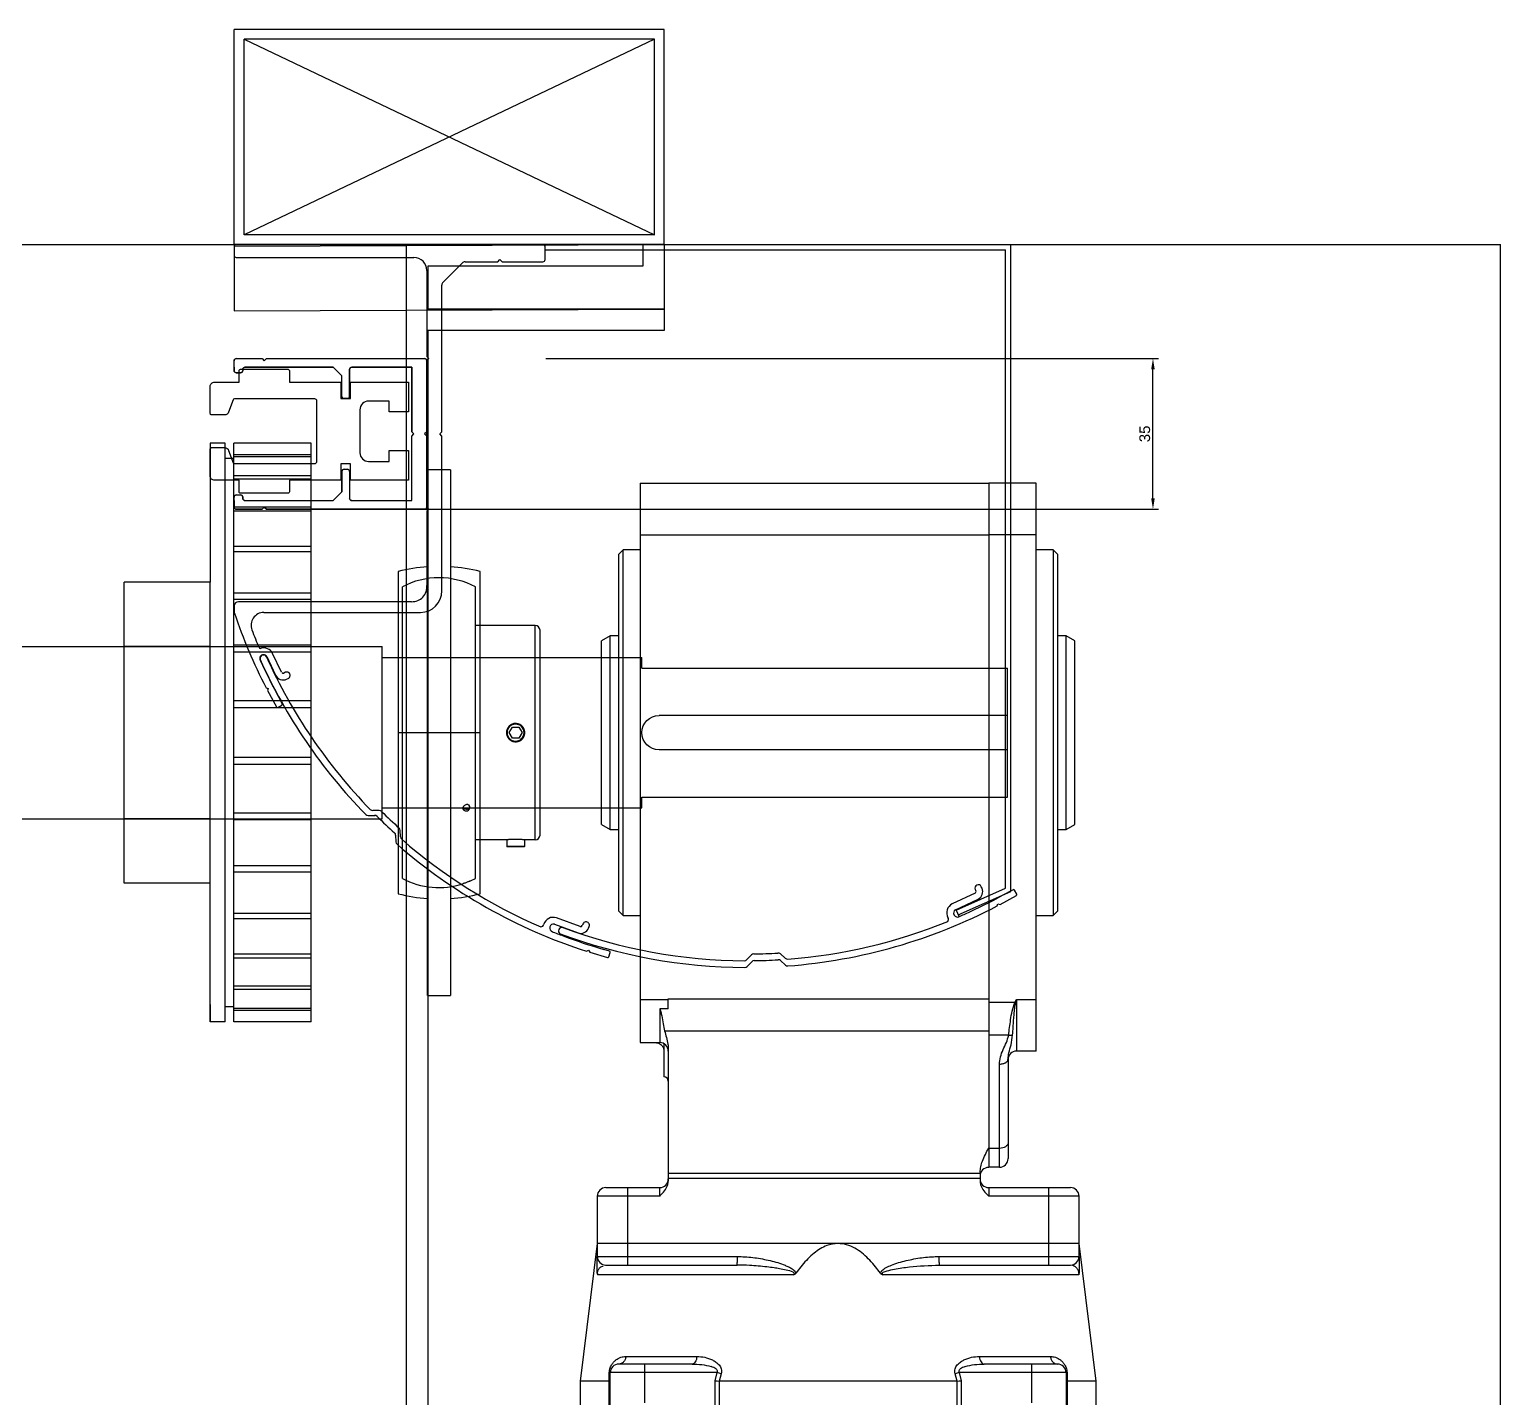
# Model space of a CAD drawing. Header units: millimetres. Extents: x 150937 to 394412, y 327166 to 584759.
# Drawn here: x 245906.1 to 246248.1, y 487179.5 to 487497.4 of the extents above; entities that cross this region are included whole.
import ezdxf

# ---------------------------------------------------------------- set-up
doc = ezdxf.new("R2010")
doc.units = ezdxf.units.MM
doc.styles.get("Standard").update_dxf_attribs({"font": 'arial.ttf'})
doc.dimstyles.new('ISO-25', dxfattribs={"dimtxt": 2.5, "dimasz": 2.5, "dimexe": 1.25, "dimexo": 0.625, "dimtad": 1, "dimtxsty": 'Standard', "dimcen": 2.5, "dimadec": 0, "dimazin": 0, "dimtfac": 1, "dimtmove": 0, "dimatfit": 3, "dimfxl": 0, "dimarcsym": 0})

# ---------------------------------------------------------------- blocks, each defined once
blk = doc.blocks.new('k-6')
for p, q in [((-36506.98, 17321.91), (-36506.98, 17315.91)), ((-36504.98, 17322.41), (-36506.48, 17322.41)), ((-36504.98, 17322.41), (-36504.18, 17322.41)), ((-36503.68, 17321.91), (-36503.68, 17320.91)), ((-36475.28, 17321.91), (-36475.28, 17320.91)), ((-36473.98, 17322.41), (-36474.78, 17322.41)), ((-36473.98, 17322.41), (-36472.48, 17322.41)), ((-36471.98, 17321.91), (-36471.98, 17315.91)), ((-36504.98, 17319.91), (-36504.98, 17302.28)), ((-36504.48, 17320.41), (-36504.18, 17320.41)), ((-36474.48, 17320.41), (-36474.78, 17320.41)), ((-36473.98, 17319.91), (-36473.98, 17302.28)), ((-36506.98, 17315.91), (-36506.48, 17315.41)), ((-36506.48, 17315.41), (-36506.98, 17314.91)), ((-36506.98, 17314.92), (-36506.98, 17302.28)), ((-36471.98, 17315.91), (-36472.48, 17315.41)), ((-36472.48, 17315.41), (-36471.98, 17314.91)), ((-36471.98, 17314.92), (-36471.98, 17302.28)), ((-36506.98, 17302.28), (-36506.98, 17278.11)), ((-36504.98, 17302.28), (-36504.98, 17299.36)), ((-36473.98, 17302.28), (-36473.98, 17299.36)), ((-36471.98, 17302.28), (-36471.98, 17278.11)), ((-36504.98, 17299.36), (-36502.98, 17297.36)), ((-36498.19, 17297.36), (-36502.98, 17297.36)), ((-36498.19, 17297.36), (-36502.98, 17297.36)), ((-36480.77, 17297.36), (-36475.98, 17297.36)), ((-36480.77, 17297.36), (-36475.98, 17297.36)), ((-36473.98, 17299.36), (-36475.98, 17297.36)), ((-36506.98, 17296.86), (-36506.98, 17278.11)), ((-36504.98, 17295.06), (-36504.98, 17281.11)), ((-36500.5, 17295.56), (-36504.48, 17295.56)), ((-36500.5, 17295.56), (-36503.98, 17295.56)), ((-36498.19, 17295.56), (-36500.5, 17295.56)), ((-36497.69, 17296.86), (-36497.69, 17296.06)), ((-36481.27, 17296.86), (-36481.27, 17296.06)), ((-36480.77, 17295.56), (-36478.46, 17295.56)), ((-36478.46, 17295.56), (-36474.98, 17295.56)), ((-36478.46, 17295.56), (-36474.48, 17295.56)), ((-36473.98, 17295.06), (-36473.98, 17281.11)), ((-36471.98, 17296.86), (-36471.98, 17278.11)), ((-36504.98, 17281.11), (-36489.98, 17281.11)), ((-36489.98, 17281.11), (-36489.48, 17280.61)), ((-36488.98, 17281.11), (-36489.48, 17280.61)), ((-36473.98, 17281.11), (-36488.98, 17281.11)), ((-36506.48, 17277.61), (-36489.98, 17277.61)), ((-36489.98, 17277.61), (-36489.48, 17278.11)), ((-36488.98, 17277.61), (-36489.48, 17278.11)), ((-36472.48, 17277.61), (-36488.98, 17277.61))]:
    blk.add_line(p, q)
for centre, start, end in [((-36506.48, 17321.91), 90, 180), ((-36504.18, 17321.91), 0, 90), ((-36504.18, 17320.91), 270, 0), ((-36474.78, 17321.91), 90, 180), ((-36474.78, 17320.91), 180, 270), ((-36472.48, 17321.91), 0, 90), ((-36504.48, 17319.91), 90, 180), ((-36474.48, 17319.91), 0, 90), ((-36498.19, 17296.86), 360, 90), ((-36480.77, 17296.86), 90, 180), ((-36504.48, 17295.06), 90, 180), ((-36498.19, 17296.06), 270, 360), ((-36480.77, 17296.06), 180, 270), ((-36474.48, 17295.06), 0, 90), ((-36506.48, 17278.11), 180, 270), ((-36472.48, 17278.11), 270, 0)]:
    blk.add_arc(centre, 0.5, start, end)
blk = doc.blocks.new('A$C7437e431')
for p, q in [((40.48, 51.28), (40.29, 49.77)), ((41.27, 48.55), (41.46, 50.06)), ((35.04, 45.59), (33.53, 45.73)), ((34.5, 44.5), (36.01, 44.36)), ((9.41, 11.9), (6.64, 6.77)), ((8.03, 6.06), (10.82, 11.23)), ((1.82, 4.7), (0.02, 0.77)), ((2.34, 4.89), (1.82, 4.7)), ((2.16, 5.38), (2.34, 4.89)), ((7.43, 4.18), (7.77, 3.99)), ((8.53, 5.35), (8.19, 5.54)), ((0.14, 0.46), (1.1, 0.02)), ((1.41, 0.14), (2.03, 1.38))]:
    blk.add_line(p, q)
for centre, radius, start, end in [((114.71, -48.99), 125, 106.1655, 126.2525), ((114.71, -48.99), 123.43, 106.2022, 126.2211), ((80.02, 70.28), 0.788, 288.3964, 98.167), ((41.26, 51.18), 0.781, 126.2525, 172.767), ((114.71, -48.99), 123.43, 127.2569, 129.8546), ((114.71, -48.99), 121.87, 127.2394, 129.8721), ((39.52, 49.87), 0.781, 307.2569, 352.767), ((40.49, 48.65), 0.781, 307.2394, 352.526), ((42.24, 49.95), 0.781, 126.2211, 172.526), ((114.71, -48.99), 125, 130.8589, 154.2162), ((33.45, 44.96), 0.781, 84.3444, 130.8589), ((34.43, 43.73), 0.781, 84.5854, 130.8903), ((35.11, 46.36), 0.781, 264.3444, 309.8546), ((36.09, 45.14), 0.781, 264.5854, 309.8721), ((114.71, -48.99), 123.43, 130.8903, 148.712), ((9.94, 15.07), 0.704, 176.5717, 255.116), ((8.72, 12.28), 2.34, 333.1907, 63.9008), ((114.71, -48.99), 123.43, 151.2961, 155.9166), ((114.71, -48.99), 123.43, 149.9886, 151.2961), ((8.57, 12.24), 0.898, 338.2494, 154.5317), ((8.38, 5.88), 1.95, 153.1907, 240.8529), ((8.15, 4.67), 0.781, 240.8529, 60.8529), ((8.38, 5.88), 0.391, 153.1907, 240.8529), ((0.23, 0.68), 0.234, 155.3371, 245.3993), ((1.2, 0.23), 0.234, 245.3993, 335.164)]:
    blk.add_arc(centre, radius, start, end)
blk = doc.blocks.new('A$C5c76731f')
for p, q in [((0, 0), (0, -50)), ((100, 0), (0, 0)), ((100, 0), (100, -50)), ((2.3, -2.3), (2.3, -47.7)), ((97.7, -2.3), (2.3, -2.3)), ((97.7, -47.7), (2.3, -2.3)), ((2.3, -47.7), (97.7, -2.3)), ((97.7, -2.3), (97.7, -47.7)), ((97.7, -47.7), (2.3, -47.7)), ((100, -50), (0, -50))]:
    blk.add_line(p, q)
blk = doc.blocks.new('100x50pipe')
blk.add_blockref('A$C5c76731f', (0, 0))
blk = doc.blocks.new('PF207')
at = {"color": 7, "linetype": 'Continuous', "lineweight": 25}
for p, q in [((-6.88, 61.12), (-12.17, 61.12)), ((-12.17, 0), (-12.17, 61.12)), ((-6.88, 61.12), (-6.88, 0)), ((-19.05, 37.45), (-19.05, 0)), ((0, 0), (0, 37.45)), ((-19.05, 0), (-19.05, -37.45)), ((-12.17, 0), (-19.05, 0)), ((-6.88, 0), (-12.17, 0)), ((-12.17, -61.12), (-12.17, 0)), ((-6.88, 0), (-6.88, -61.12)), ((0, 0), (-6.88, 0)), ((0, -37.45), (0, 0)), ((-12.17, -61.12), (-6.88, -61.12))]:
    blk.add_line(p, q, dxfattribs=at)
for start, end in [(93.9199, 104.2703), (75.7297, 86.0801), (255.7297, 266.0801), (273.9199, 284.2703)]:
    blk.add_arc((-9.53, 0), 38.64, start, end, dxfattribs=at)
blk = doc.blocks.new('SB207')
at = {"color": 7, "linetype": 'Continuous', "lineweight": 25}
for p, q in [((-17, 33.88), (-17, -33.88)), ((0, 33.88), (0, -33.88)), ((-30.89, 24.91), (-28.46, 24.91)), ((-30.89, 24.91), (-30.89, -24.91)), ((-28.41, 26.47), (-28.31, 26.57)), ((-28.41, 26.47), (-24.26, 26.47)), ((-28.41, 24.91), (-28.41, 26.47)), ((-28.31, 26.57), (-24.36, 26.57)), ((-24.26, 26.47), (-24.36, 26.57)), ((-24.26, 24.91), (-24.26, 26.47)), ((-24.21, 24.91), (-17, 24.91)), ((-32, 23.8), (-32, -23.8)), ((-15.66, 17.37), (-15.67, 17.26)), ((-14.08, 17.48), (-14.08, 17.41)), ((-28.41, 0), (-28.31, 0)), ((-27.83, 0), (-27.08, 1.3)), ((-27.08, -1.3), (-27.83, 0)), ((-27.08, 1.3), (-25.58, 1.3)), ((-25.58, 1.3), (-24.84, 0)), ((-24.84, 0), (-25.58, -1.3)), ((-24.26, 0), (-24.36, 0)), ((-25.58, -1.3), (-27.08, -1.3)), ((-30.89, -24.91), (-17, -24.91))]:
    blk.add_line(p, q, dxfattribs=at)
at = {"color": 8, "linetype": 'Continuous', "lineweight": 25, "flags": 128}
for points in [[(-14.88, 17.81), (-15.12, 17.79), (-15.34, 17.74), (-15.52, 17.65), (-15.63, 17.54), (-15.67, 17.41)], [(-14.88, 17.81), (-14.63, 17.79), (-14.41, 17.74), (-14.23, 17.65), (-14.12, 17.54), (-14.08, 17.41)]]:
    blk.add_lwpolyline(points, dxfattribs=at)
at = {"color": 7, "linetype": 'Continuous', "lineweight": 25}
for centre, radius, start, end in [((-8.5, 17.94), 18.06, 113.3944, 118.0725), ((-8.5, 17.94), 18.06, 61.9275, 107.9883), ((-30.89, 23.8), 1.11, 90, 180), ((-14.88, 17.41), 0.797, 36.225, 180), ((-14.88, 17.41), 0.797, 180, 217.8421), ((-26.33, 0), 2.08, 0, 180), ((-26.33, 0), 2.08, 180, 0), ((-26.33, 0), 1.97, 0, 180), ((-26.33, 0), 1.97, 180, 0), ((-30.89, -23.8), 1.11, 180, 270), ((-8.5, -17.94), 18.06, 241.9275, 298.0725)]:
    blk.add_arc(centre, radius, start, end, dxfattribs=at)
for points, knots in [([(-15.67, 34.52), (-15.67, 34.52), (-15.67, 34.52), (-15.66, 34.52), (-15.64, 34.53), (-15.61, 34.54), (-15.55, 34.57), (-15.42, 34.62), (-15.2, 34.71), (-14.88, 34.83), (-14.56, 34.95), (-14.34, 35.03), (-14.2, 35.07), (-14.13, 35.1), (-14.09, 35.11), (-14.08, 35.12), (-14.08, 35.12)], [0, 0, 0, 0, 0.029313, 0.058422, 0.08764, 0.117277, 0.177636, 0.23897, 0.36673, 0.499166, 0.631346, 0.75887, 0.820337, 0.881188, 0.940729, 1, 1, 1, 1]), ([(-28.46, 24.91), (-28.46, 24.91), (-28.46, 24.91), (-28.44, 24.91), (-28.42, 24.91), (-28.39, 24.9), (-28.35, 24.9), (-28.3, 24.9), (-28.22, 24.89), (-28.08, 24.88), (-27.86, 24.87), (-27.55, 24.85), (-27.18, 24.83), (-26.79, 24.82), (-26.37, 24.82), (-25.95, 24.82), (-25.54, 24.83), (-25.16, 24.85), (-24.83, 24.86), (-24.61, 24.88), (-24.46, 24.89), (-24.36, 24.9), (-24.28, 24.9), (-24.22, 24.91), (-24.21, 24.91), (-24.21, 24.91)], [0, 0, 0, 0, 0.020614, 0.041068, 0.061446, 0.081834, 0.102318, 0.122983, 0.153783, 0.184691, 0.246129, 0.307831, 0.369636, 0.432049, 0.494822, 0.557905, 0.621181, 0.684275, 0.747518, 0.810551, 0.842266, 0.87388, 0.916083, 0.957875, 1, 1, 1, 1]), ([(-15.67, 17.26), (-15.67, 17.24), (-15.67, 17.19), (-15.66, 17.13), (-15.64, 17.07), (-15.61, 16.99), (-15.55, 16.91), (-15.42, 16.79), (-15.2, 16.7), (-14.88, 16.7), (-14.56, 16.82), (-14.34, 16.99), (-14.2, 17.16), (-14.13, 17.29), (-14.09, 17.42), (-14.08, 17.51), (-14.08, 17.56)], [0, 0, 0, 0, 0.02938, 0.058534, 0.087777, 0.117425, 0.177607, 0.238635, 0.366691, 0.49907, 0.631513, 0.759071, 0.820663, 0.881746, 0.940965, 1, 1, 1, 1]), ([(-14.08, 17.56), (-14.08, 17.6), (-14.09, 17.69), (-14.13, 17.81), (-14.21, 17.92), (-14.3, 18.01), (-14.38, 18.04), (-14.42, 18.05)], [0, 0, 0, 0, 0.196219, 0.397516, 0.604694, 0.818489, 1, 1, 1, 1]), ([(-24.21, 0), (-24.21, 0.05), (-24.21, 0.14), (-24.22, 0.28), (-24.25, 0.41), (-24.28, 0.55), (-24.32, 0.68), (-24.4, 0.89), (-24.55, 1.18), (-24.82, 1.51), (-25.14, 1.78), (-25.51, 1.97), (-25.91, 2.1), (-26.33, 2.14), (-26.75, 2.1), (-27.15, 1.98), (-27.52, 1.78), (-27.85, 1.51), (-28.11, 1.19), (-28.29, 0.86), (-28.39, 0.55), (-28.45, 0.28), (-28.45, 0.09), (-28.46, 0)], [0, 0, 0, 0, 0.020773, 0.041403, 0.061978, 0.082586, 0.103316, 0.124254, 0.186582, 0.249087, 0.311667, 0.374552, 0.437154, 0.499776, 0.561731, 0.625149, 0.687977, 0.750478, 0.81314, 0.875618, 0.917329, 0.958553, 1, 1, 1, 1]), ([(-28.46, 0), (-28.46, -0.05), (-28.46, -0.14), (-28.44, -0.28), (-28.42, -0.41), (-28.39, -0.55), (-28.35, -0.68), (-28.27, -0.89), (-28.12, -1.18), (-27.85, -1.51), (-27.53, -1.78), (-27.16, -1.97), (-26.75, -2.1), (-26.34, -2.14), (-25.92, -2.1), (-25.52, -1.98), (-25.14, -1.78), (-24.82, -1.51), (-24.55, -1.19), (-24.38, -0.86), (-24.27, -0.55), (-24.22, -0.28), (-24.21, -0.09), (-24.21, 0)], [0, 0, 0, 0, 0.02078, 0.041417, 0.061999, 0.082615, 0.103352, 0.124298, 0.186627, 0.249133, 0.3117, 0.374573, 0.437162, 0.499771, 0.561713, 0.625118, 0.687934, 0.750423, 0.813087, 0.875567, 0.917295, 0.958536, 1, 1, 1, 1])]:
    blk.add_open_spline(points, degree=3, knots=knots, dxfattribs=at)
blk = doc.blocks.new('bearing_pf207')
for name, p in [('PF207', (0, 0)), ('SB207', (-1, 0))]:
    blk.add_blockref(name, p)
blk = doc.blocks.new('shaft_Motor')
for p, q in [((0, 20), (90, 20)), ((90, 20), (90, -20)), ((90, 17.5), (150.35, 17.5)), ((150.35, 17.5), (150.35, 15)), ((150.35, 15), (235.35, 15)), ((150.35, 15), (235.35, 15)), ((150.35, 15), (235.35, 15)), ((235.35, 15), (235.35, -15)), ((235.35, 4), (154.35, 4)), ((235.35, 4), (154.35, 4)), ((235.35, -4), (154.35, -4)), ((150.35, -15), (235.35, -15)), ((150.35, -15), (150.35, -17.5)), ((0, -20), (90, -20)), ((90, -17.5), (150.35, -17.5))]:
    blk.add_line(p, q)
blk.add_arc((154.35, 0), 4, 90, 270)
blk = doc.blocks.new('기어1')
for p, q in [((-35257.33, 14473.71), (-35260.83, 14473.71)), ((-35260.83, 14473.71), (-35260.83, 14371.46)), ((-35260.83, 14469.62), (-35260.83, 14473.71)), ((-35257.33, 14473.71), (-35257.33, 14339.21)), ((-35237.33, 14473.71), (-35255.33, 14473.71)), ((-35255.33, 14473.71), (-35255.33, 14339.21)), ((-35255.33, 14473.71), (-35255.33, 14339.21)), ((-35237.33, 14473.71), (-35237.33, 14339.21)), ((-35255.33, 14470.21), (-35257.33, 14470.21)), ((-35237.33, 14471.05), (-35255.33, 14471.05)), ((-35237.33, 14470.57), (-35255.33, 14470.57)), ((-35237.33, 14466.15), (-35255.33, 14466.15)), ((-35237.33, 14465.37), (-35255.33, 14465.37)), ((-35237.33, 14458.85), (-35255.33, 14458.85)), ((-35237.33, 14457.92), (-35255.33, 14457.92)), ((-35237.33, 14449.75), (-35255.33, 14449.75)), ((-35237.33, 14448.48), (-35255.33, 14448.48)), ((-35280.83, 14441.46), (-35280.83, 14371.46)), ((-35260.83, 14441.46), (-35280.83, 14441.46)), ((-35237.33, 14438.88), (-35255.33, 14438.88)), ((-35237.33, 14437.43), (-35255.33, 14437.43)), ((-35260.83, 14426.46), (-35280.83, 14426.46)), ((-35237.33, 14426.76), (-35255.33, 14426.76)), ((-35237.33, 14425.19), (-35255.33, 14425.19)), ((-35237.33, 14413.87), (-35255.33, 14413.87)), ((-35237.33, 14413.87), (-35255.33, 14413.87)), ((-35237.33, 14412.23), (-35255.33, 14412.23)), ((-35237.33, 14412.23), (-35255.33, 14412.23)), ((-35237.33, 14400.69), (-35255.33, 14400.69)), ((-35237.33, 14400.68), (-35255.33, 14400.68)), ((-35237.33, 14399.05), (-35255.33, 14399.05)), ((-35237.33, 14399.05), (-35255.33, 14399.05)), ((-35260.83, 14386.46), (-35280.83, 14386.46)), ((-35237.33, 14387.73), (-35255.33, 14387.73)), ((-35237.33, 14386.15), (-35255.33, 14386.15)), ((-35237.33, 14375.49), (-35255.33, 14375.49)), ((-35237.33, 14374.04), (-35255.33, 14374.04)), ((-35260.83, 14371.46), (-35280.83, 14371.46)), ((-35260.83, 14339.21), (-35260.83, 14371.46)), ((-35237.33, 14364.44), (-35255.33, 14364.44)), ((-35237.33, 14363.17), (-35255.33, 14363.17)), ((-35237.33, 14355), (-35255.33, 14355)), ((-35237.33, 14354.07), (-35255.33, 14354.07)), ((-35237.33, 14347.54), (-35255.33, 14347.54)), ((-35237.33, 14346.77), (-35255.33, 14346.77)), ((-35255.33, 14342.71), (-35257.33, 14342.71)), ((-35237.33, 14342.35), (-35255.33, 14342.35)), ((-35237.33, 14341.87), (-35255.33, 14341.87)), ((-35257.33, 14339.21), (-35260.83, 14339.21)), ((-35237.33, 14339.21), (-35255.33, 14339.21)), ((-35237.33, 14339.21), (-35237.33, 14339.21))]:
    blk.add_line(p, q)
blk = doc.blocks.new('spracket')
at = {"xscale": -1}
blk.add_blockref('기어1', (-35280.83, -14406.46), dxfattribs=at)
blk = doc.blocks.new('motor_1hp')
at = {"color": 7, "linetype": 'Continuous', "lineweight": 25}
for p, q in [((9, 57.96), (90, 57.96)), ((9, 57.96), (9, -72.04)), ((90, 58), (90, -101.04)), ((101, 58), (90, 58)), ((101, -74), (101, 58)), ((9, 45.96), (90, 45.96)), ((101, 46), (90, 46)), ((5, 42.5), (4, 41.5)), ((4, -41.5), (4, 41.5)), ((9, 42.5), (5, 42.5)), ((5, -42.5), (5, 42.5)), ((105, 42.5), (101, 42.5)), ((106, 41.5), (105, 42.5)), ((105, 42.5), (105, -42.5)), ((106, 41.5), (106, -41.5)), ((2, 22.5), (0, 21.35)), ((0, -21.35), (0, 21.35)), ((4, 22.5), (2, 22.5)), ((2, -22.5), (2, 22.5)), ((108, 22.5), (106, 22.5)), ((110, 21.35), (108, 22.5)), ((108, -22.5), (108, 22.5)), ((110, -21.35), (110, 21.35)), ((0, -21.35), (2, -22.5)), ((2, -22.5), (4, -22.5)), ((106, -22.5), (108, -22.5)), ((108, -22.5), (110, -21.35)), ((4, -41.5), (5, -42.5)), ((5, -42.5), (9, -42.5)), ((101, -42.5), (105, -42.5)), ((105, -42.5), (106, -41.5)), ((9, -62.04), (15.5, -62.04)), ((15.5, -64.21), (13.5, -64.21)), ((13.5, -64.21), (13.5, -72.04)), ((15.5, -61.83), (90, -61.83)), ((15.5, -64.21), (15.5, -61.83)), ((96.06, -62.69), (90, -62.69)), ((96.06, -62.69), (96.5, -62)), ((96.28, -62.83), (96.5, -62)), ((96.5, -62), (96.5, -74)), ((96.5, -62), (101, -62)), ((14.65, -69.33), (90, -69.33)), ((94.65, -70.32), (90, -70.32)), ((9, -72.04), (13.5, -72.04)), ((14.5, -72.31), (14.5, -80)), ((15.5, -73.28), (15.5, -104.28)), ((101, -74), (96.5, -74)), ((92.5, -101), (92.5, -77.11)), ((94.5, -75.84), (94.5, -95.36)), ((92.5, -96.63), (90, -96.63)), ((15.5, -102.37), (88, -102.37)), ((88, -102.17), (88, -104.28)), ((92.5, -101), (90, -101)), ((6, -105.74), (6, -123.74)), ((6, -105.74), (13.5, -105.74)), ((13.5, -107.74), (13.5, -105.74)), ((88, -103.62), (15.5, -103.62)), ((90, -105.74), (90, -107.74)), ((90, -105.74), (104, -105.74)), ((104, -123.74), (104, -105.74)), ((-1, -107.74), (-1, -121.74)), ((13.5, -107.74), (-1, -107.74)), ((111, -107.74), (90, -107.74)), ((111, -121.74), (111, -107.74)), ((-1, -118.74), (-5, -150.74)), ((111, -118.74), (-1, -118.74)), ((115, -150.74), (111, -118.74)), ((-1, -121.74), (31.5, -121.74)), ((78.5, -121.74), (111, -121.74)), ((44.62, -125.99), (-0.95, -125.99)), ((0.91, -123.78), (1, -123.74)), ((6, -123.74), (31.5, -123.74)), ((46.61, -123.74), (45.14, -125.63)), ((64.86, -125.63), (63.39, -123.74)), ((110.95, -125.99), (65.38, -125.99)), ((78.5, -123.74), (104, -123.74)), ((5.65, -144.99), (22.15, -144.99)), ((10, -146.74), (10, -155.74)), ((21.05, -146.74), (10, -146.74)), ((87.85, -144.99), (104.35, -144.99)), ((100, -146.74), (88.95, -146.74)), ((100, -155.74), (100, -146.74)), ((1.76, -150.74), (1.77, -148.99)), ((26.89, -148.74), (2, -148.74)), ((2, -157.74), (2, -148.74)), ((26.38, -150.62), (26.89, -148.74)), ((27.8, -148.99), (27.33, -150.74)), ((82.67, -150.74), (82.2, -148.99)), ((83.11, -148.74), (83.62, -150.62)), ((108, -148.74), (83.11, -148.74)), ((108, -148.74), (108, -157.74)), ((108.23, -148.99), (108.24, -150.74)), ((-5, -150.74), (-5, -157.74)), ((1.76, -150.74), (-5, -150.74)), ((1.76, -150.74), (1.77, -150.74)), ((1.77, -150.74), (1.94, -150.68)), ((1.77, -157.74), (1.77, -150.74)), ((26.38, -150.62), (26.86, -150.68)), ((26.38, -157.74), (26.38, -150.62)), ((26.86, -150.68), (27.3, -150.74)), ((27.3, -150.74), (27.3, -157.74)), ((27.33, -150.74), (27.3, -150.74)), ((82.67, -150.74), (82.7, -150.74)), ((82.7, -150.74), (83.14, -150.68)), ((82.7, -157.74), (82.7, -150.74)), ((83.14, -150.68), (83.62, -150.62)), ((83.62, -150.62), (83.62, -157.74)), ((108.06, -150.68), (108.23, -150.74)), ((108.24, -150.74), (108.23, -150.74)), ((108.23, -150.74), (108.23, -157.74)), ((115, -157.74), (115, -150.74))]:
    blk.add_line(p, q, dxfattribs=at)
at = {"color": 7, "linetype": 'Continuous', "lineweight": 25, "flags": 128}
for points in [[(94.5, -95.36), (94.46, -95.61), (94.35, -95.84), (94.16, -96.06), (93.91, -96.26), (93.61, -96.41), (93.27, -96.53), (92.89, -96.6), (92.5, -96.63)], [(82.67, -150.74), (78.33, -150.74), (73.85, -150.74), (69.24, -150.74), (64.55, -150.74), (59.79, -150.74), (55, -150.74), (50.21, -150.74), (45.45, -150.74), (40.76, -150.74), (36.15, -150.74), (31.67, -150.74), (27.33, -150.74)], [(115, -150.74), (114.81, -150.74), (114.24, -150.74), (113.29, -150.74), (111.96, -150.74), (110.28, -150.74), (108.24, -150.74)]]:
    blk.add_lwpolyline(points, dxfattribs=at)
at = {"color": 7, "linetype": 'Continuous', "lineweight": 25}
for centre, radius, start, end in [((13.5, -74.04), 2, 0, 90), ((96.5, -76), 2, 90, 180), ((14.5, -81), 1, 0, 90), ((92.5, -99), 2, 270, 0), ((90, -103.04), 2, 90, 180), ((1, -107.74), 2, 90, 180), ((13.5, -103.74), 2, 270, 0), ((90, -103.74), 2, 180, 270), ((109, -107.74), 2, 0, 90), ((1, -121.74), 2, 180, 270), ((109, -121.74), 2, 270, 0), ((4, -148.74), 2, 90, 180), ((106, -148.74), 2, 0, 90)]:
    blk.add_arc(centre, radius, start, end, dxfattribs=at)
for points, knots in [([(13.5, -64.21), (13.5, -64.21), (13.52, -64.21), (13.54, -64.23), (13.58, -64.27), (13.67, -64.49), (13.8, -65.02), (14.04, -66.14), (14.34, -67.68), (14.55, -68.78), (14.65, -69.33)], [0, 0, 0, 0, 0.002452, 0.005692, 0.011871, 0.035326, 0.128209, 0.297778, 0.648896, 1, 1, 1, 1]), ([(95.09, -66.75), (95.19, -66.07), (95.39, -64.72), (95.84, -63.37), (96.06, -62.69)], [0, 0, 0, 0, 0.503873, 1, 1, 1, 1]), ([(95.57, -70.25), (95.61, -69.68), (95.67, -68.59), (95.78, -66.92), (95.91, -65.44), (96.04, -64.13), (96.2, -63.26), (96.28, -62.83)], [0, 0, 0, 0, 0.266323, 0.504934, 0.676408, 0.839465, 1, 1, 1, 1]), ([(96.28, -62.83), (96.24, -62.81), (96.17, -62.76), (96.09, -62.72), (96.06, -62.69)], [0, 0, 0, 0, 0.559979, 1, 1, 1, 1]), ([(94.65, -70.32), (94.71, -69.74), (94.83, -68.63), (95.01, -67.35), (95.09, -66.75)], [0, 0, 0, 0, 0.528048, 1, 1, 1, 1]), ([(14.65, -69.33), (14.78, -69.84), (15.05, -70.86), (15.44, -72.17), (15.48, -72.99), (15.5, -73.28)], [0, 0, 0, 0, 0.389976, 0.779559, 1, 1, 1, 1]), ([(92.5, -77.11), (92.56, -76.53), (92.67, -75.36), (93.33, -73.67), (94.17, -72.04), (94.49, -70.89), (94.65, -70.32)], [0, 0, 0, 0, 0.248462, 0.499814, 0.751513, 1, 1, 1, 1]), ([(94.5, -75.84), (94.55, -75.36), (94.66, -74.32), (95.25, -72.56), (95.46, -71.04), (95.57, -70.25)], [0, 0, 0, 0, 0.29268, 0.633077, 1, 1, 1, 1]), ([(94.65, -70.32), (94.83, -70.33), (95.15, -70.34), (95.44, -70.28), (95.57, -70.25)], [0, 0, 0, 0, 0.5597108, 1, 1, 1, 1]), ([(12.5, -72.04), (12.69, -72.06), (13.06, -72.09), (13.55, -72.31), (14.04, -72.7), (14.43, -73.31), (14.47, -73.8), (14.5, -74.04)], [0, 0, 0, 0, 0.148197, 0.295932, 0.443927, 0.715537, 1, 1, 1, 1]), ([(94.5, -95.36), (94.5, -95.89), (94.5, -96.97), (94.5, -98.11), (94.5, -98.86), (94.5, -98.95), (94.5, -99)], [0, 0, 0, 0, 0.246937, 0.5, 0.753063, 1, 1, 1, 1]), ([(88, -102.17), (88.03, -101.74), (88.1, -100.87), (88.74, -98.97), (89.47, -97.55), (90, -96.54), (90, -96.54)], [0, 0, 0, 0, 0.219386, 0.443952, 0.997088, 1, 1, 1, 1]), ([(1, -105.74), (1.07, -105.74), (1.17, -105.74), (1.79, -105.74), (2.44, -105.74), (3.24, -105.74), (4.4, -105.74), (5.37, -105.74), (6, -105.74)], [0, 0, 0, 0, 0.239457, 0.368361, 0.5, 0.631639, 0.760543, 1, 1, 1, 1]), ([(13.5, -107.74), (13.5, -107.74), (13.9, -107.34), (14.62, -106.61), (15.37, -105.42), (15.46, -104.62), (15.5, -104.28)], [0, 0, 0, 0, 0.002181, 0.413271, 0.752251, 1, 1, 1, 1]), ([(88, -104.28), (88.04, -104.62), (88.13, -105.42), (88.88, -106.61), (89.6, -107.34), (90, -107.74), (90, -107.74)], [0, 0, 0, 0, 0.247749, 0.586729, 0.997819, 1, 1, 1, 1]), ([(104, -105.74), (104.63, -105.74), (105.6, -105.74), (106.76, -105.74), (107.56, -105.74), (108.21, -105.74), (108.83, -105.74), (108.93, -105.74), (109, -105.74)], [0, 0, 0, 0, 0.239457, 0.368361, 0.5, 0.631639, 0.760543, 1, 1, 1, 1]), ([(55, -118.74), (54.11, -118.84), (52.64, -119.01), (50.8, -119.96), (48.77, -121.37), (47.49, -122.77), (46.61, -123.74)], [0, 0, 0, 0, 0.264485, 0.435487, 0.611245, 1, 1, 1, 1]), ([(63.39, -123.74), (62.48, -122.75), (61.12, -121.26), (58.88, -119.75), (57.01, -118.91), (55.66, -118.8), (55, -118.74)], [0, 0, 0, 0, 0.398996, 0.59825, 0.804578, 1, 1, 1, 1]), ([(-1, -125.63), (-1, -125.56), (-1, -125.41), (-1, -125.15), (-1, -124.67), (-1, -124.15), (-1, -123.56), (-1, -123.03), (-1, -122.46), (-1, -121.89), (-1, -121.79), (-1, -121.74)], [0, 0, 0, 0, 0.01469, 0.031135, 0.062473, 0.153096, 0.249407, 0.374217, 0.499518, 0.750136, 1, 1, 1, 1]), ([(31.5, -121.74), (32.72, -121.79), (35.15, -121.89), (38.15, -122.46), (40.51, -123.03), (41.96, -123.51), (43.08, -123.97), (43.77, -124.3), (44.3, -124.61), (44.66, -124.88), (44.93, -125.15), (45.09, -125.41), (45.13, -125.56), (45.14, -125.63)], [0, 0, 0, 0, 0.2498025, 0.500359, 0.6256289, 0.7504077, 0.8126868, 0.8751887, 0.9083303, 0.9375414, 0.9688718, 0.985299, 1, 1, 1, 1]), ([(64.86, -125.63), (64.87, -125.56), (64.91, -125.41), (65.07, -125.15), (65.55, -124.67), (66.49, -124.15), (67.88, -123.56), (69.49, -123.03), (71.85, -122.46), (74.85, -121.89), (77.28, -121.79), (78.5, -121.74)], [0, 0, 0, 0, 0.01469, 0.031135, 0.062473, 0.153096, 0.249407, 0.374217, 0.499518, 0.750136, 1, 1, 1, 1]), ([(111, -121.74), (111, -121.79), (111, -121.89), (111, -122.46), (111, -123.03), (111, -123.51), (111, -123.97), (111, -124.3), (111, -124.61), (111, -124.88), (111, -125.15), (111, -125.41), (111, -125.56), (111, -125.63)], [0, 0, 0, 0, 0.249803, 0.500359, 0.625629, 0.750408, 0.812687, 0.875189, 0.90833, 0.937541, 0.968872, 0.985299, 1, 1, 1, 1]), ([(-1, -125.63), (-1, -125.71), (-0.99, -125.87), (-0.97, -125.95), (-0.95, -125.99)], [0, 0, 0, 0, 0.46951, 1, 1, 1, 1]), ([(-0.97, -125.74), (-0.97, -125.73), (-0.97, -125.7), (-0.97, -125.64), (-0.96, -125.53), (-0.92, -125.29), (-0.83, -125), (-0.61, -124.57), (-0.24, -124.13), (0.18, -124.02), (0.38, -123.97)], [0, 0, 0, 0, 0.003978, 0.008185, 0.017912, 0.045306, 0.139592, 0.310661, 0.66212, 1, 1, 1, 1]), ([(-0.97, -125.74), (-0.97, -125.76), (-0.97, -125.81), (-0.96, -125.9), (-0.96, -125.95), (-0.95, -125.99)], [0, 0, 0, 0, 0.198072, 0.421177, 1, 1, 1, 1]), ([(1, -123.74), (1.07, -123.74), (1.17, -123.74), (1.79, -123.74), (2.44, -123.74), (3.24, -123.74), (4.4, -123.74), (5.37, -123.74), (6, -123.74)], [0, 0, 0, 0, 0.239457, 0.368361, 0.5, 0.631639, 0.760543, 1, 1, 1, 1]), ([(44.79, -125.74), (44.79, -125.73), (44.79, -125.7), (44.77, -125.64), (44.69, -125.53), (44.1, -125.16), (42.93, -124.91), (41.46, -124.61), (39.96, -124.38), (37.64, -124.08), (34.77, -123.81), (32.47, -123.76), (31.5, -123.74)], [0, 0, 0, 0, 0.002929, 0.006026, 0.013189, 0.033363, 0.155154, 0.270866, 0.364634, 0.487513, 0.785996, 1, 1, 1, 1]), ([(44.62, -125.99), (44.73, -125.95), (44.93, -125.87), (45.08, -125.71), (45.14, -125.63)], [0, 0, 0, 0, 0.532239, 1, 1, 1, 1]), ([(44.79, -125.74), (44.79, -125.76), (44.79, -125.81), (44.73, -125.9), (44.67, -125.95), (44.62, -125.99)], [0, 0, 0, 0, 0.198072, 0.421177, 1, 1, 1, 1]), ([(64.86, -125.63), (64.92, -125.71), (65.07, -125.87), (65.27, -125.95), (65.38, -125.99)], [0, 0, 0, 0, 0.4695102, 1, 1, 1, 1]), ([(65.21, -125.74), (65.21, -125.73), (65.21, -125.7), (65.23, -125.64), (65.31, -125.53), (65.69, -125.29), (66.64, -125), (68.66, -124.56), (72.71, -123.98), (76.19, -123.84), (78.5, -123.74)], [0, 0, 0, 0, 0.00293, 0.006029, 0.013194, 0.033371, 0.102819, 0.228823, 0.487695, 1, 1, 1, 1]), ([(65.21, -125.74), (65.21, -125.76), (65.21, -125.81), (65.27, -125.9), (65.33, -125.95), (65.38, -125.99)], [0, 0, 0, 0, 0.198072, 0.421177, 1, 1, 1, 1]), ([(104, -123.74), (104.63, -123.74), (105.6, -123.74), (106.76, -123.74), (107.56, -123.74), (108.21, -123.74), (108.83, -123.74), (108.93, -123.74), (109, -123.74)], [0, 0, 0, 0, 0.239457, 0.368361, 0.5, 0.631639, 0.760543, 1, 1, 1, 1]), ([(110.97, -125.74), (110.97, -125.73), (110.97, -125.7), (110.97, -125.64), (110.96, -125.53), (110.9, -125.16), (110.78, -124.91), (110.62, -124.61), (110.42, -124.38), (110.1, -124.07), (109.78, -123.93), (109.55, -123.83)], [0, 0, 0, 0, 0.003726, 0.007667, 0.01678, 0.042446, 0.197398, 0.344615, 0.463913, 0.620249, 1, 1, 1, 1]), ([(110.95, -125.99), (110.97, -125.95), (110.99, -125.87), (111, -125.71), (111, -125.63)], [0, 0, 0, 0, 0.532239, 1, 1, 1, 1]), ([(110.97, -125.74), (110.97, -125.76), (110.97, -125.81), (110.96, -125.9), (110.96, -125.95), (110.95, -125.99)], [0, 0, 0, 0, 0.198072, 0.421177, 1, 1, 1, 1]), ([(1.77, -148.99), (1.78, -148.81), (1.79, -148.44), (1.91, -147.89), (2.08, -147.39), (2.37, -146.82), (2.79, -146.26), (3.5, -145.61), (4.45, -145.1), (5.25, -145.03), (5.65, -144.99)], [0, 0, 0, 0, 0.063384, 0.127103, 0.187466, 0.254016, 0.379802, 0.504592, 0.752524, 1, 1, 1, 1]), ([(10, -146.74), (9.25, -146.74), (8.08, -146.74), (6.69, -146.74), (5.73, -146.74), (4.95, -146.74), (4.2, -146.74), (4.08, -146.74), (4, -146.74)], [0, 0, 0, 0, 0.239457, 0.368361, 0.5, 0.631639, 0.760543, 1, 1, 1, 1]), ([(21.05, -146.74), (21.8, -146.76), (23.28, -146.8), (24.73, -147.15), (25.44, -147.33)], [0, 0, 0, 0, 0.5077197, 1, 1, 1, 1]), ([(22.15, -144.99), (22.76, -145.03), (23.98, -145.1), (25.48, -145.61), (26.59, -146.26), (27.22, -146.82), (27.62, -147.39), (27.82, -147.89), (27.9, -148.44), (27.83, -148.81), (27.8, -148.99)], [0, 0, 0, 0, 0.247476, 0.495408, 0.620198, 0.745984, 0.812516, 0.872897, 0.936616, 1, 1, 1, 1]), ([(82.2, -148.99), (82.17, -148.81), (82.1, -148.44), (82.18, -147.89), (82.38, -147.39), (82.78, -146.82), (83.41, -146.26), (84.52, -145.61), (86.02, -145.1), (87.24, -145.03), (87.85, -144.99)], [0, 0, 0, 0, 0.063384, 0.127103, 0.187466, 0.254016, 0.379802, 0.504592, 0.752524, 1, 1, 1, 1]), ([(84.56, -147.33), (85.27, -147.15), (86.72, -146.8), (88.2, -146.76), (88.95, -146.74)], [0, 0, 0, 0, 0.49228, 1, 1, 1, 1]), ([(106, -146.74), (105.92, -146.74), (105.8, -146.74), (105.05, -146.74), (104.27, -146.74), (103.31, -146.74), (101.92, -146.74), (100.75, -146.74), (100, -146.74)], [0, 0, 0, 0, 0.2394568, 0.3683607, 0.5, 0.6316393, 0.7605432, 1, 1, 1, 1]), ([(104.35, -144.99), (104.75, -145.03), (105.55, -145.1), (106.5, -145.61), (107.21, -146.26), (107.63, -146.82), (107.92, -147.39), (108.09, -147.89), (108.21, -148.44), (108.22, -148.81), (108.23, -148.99)], [0, 0, 0, 0, 0.247476, 0.495408, 0.620198, 0.745984, 0.812516, 0.872897, 0.936616, 1, 1, 1, 1]), ([(26.89, -148.74), (26.91, -148.71), (26.94, -148.64), (26.97, -148.52), (26.96, -148.41), (26.93, -148.25), (26.82, -148.07), (26.37, -147.65), (25.86, -147.47), (25.44, -147.33)], [0, 0, 0, 0, 0.050013, 0.097935, 0.145959, 0.196264, 0.301799, 0.422004, 1, 1, 1, 1]), ([(84.56, -147.33), (84.14, -147.47), (83.63, -147.65), (83.18, -148.07), (83.07, -148.25), (83.04, -148.41), (83.03, -148.52), (83.06, -148.64), (83.09, -148.71), (83.11, -148.74)], [0, 0, 0, 0, 0.5779954, 0.6981997, 0.8037344, 0.8540362, 0.9020587, 0.9499822, 1, 1, 1, 1])]:
    blk.add_open_spline(points, degree=3, knots=knots, dxfattribs=at)
for points in [[(93.91, -76.74), (93.82, -76.79), (93.62, -76.9), (93.27, -77.02), (92.89, -77.09), (92.63, -77.1), (92.5, -77.11)], [(93.91, -76.74), (94, -76.67), (94.18, -76.55), (94.36, -76.33), (94.48, -76.09), (94.49, -75.92), (94.5, -75.84)], [(31.5, -121.74), (31.5, -121.87), (31.5, -122.14), (31.5, -122.51), (31.5, -122.86), (31.5, -123.06), (31.5, -123.16)], [(78.5, -123.16), (78.5, -123.06), (78.5, -122.86), (78.5, -122.51), (78.5, -122.14), (78.5, -121.87), (78.5, -121.74)], [(31.5, -123.74), (31.5, -123.74), (31.5, -123.72), (31.5, -123.6), (31.5, -123.42), (31.5, -123.24), (31.5, -123.16)], [(78.5, -123.16), (78.5, -123.24), (78.5, -123.42), (78.5, -123.6), (78.5, -123.72), (78.5, -123.74), (78.5, -123.74)], [(5.65, -144.99), (5.61, -145.23), (5.51, -145.7), (5.12, -146.27), (4.6, -146.67), (4.2, -146.72), (4, -146.74)], [(22.15, -144.99), (22.12, -145.23), (22.06, -145.7), (21.8, -146.27), (21.45, -146.67), (21.19, -146.72), (21.05, -146.74)], [(87.85, -144.99), (87.88, -145.23), (87.94, -145.7), (88.2, -146.27), (88.55, -146.67), (88.81, -146.72), (88.95, -146.74)], [(104.35, -144.99), (104.39, -145.23), (104.49, -145.7), (104.88, -146.27), (105.4, -146.67), (105.8, -146.72), (106, -146.74)], [(2, -148.74), (1.99, -148.79), (1.97, -148.87), (1.83, -148.95), (1.77, -148.99)], [(27.8, -148.99), (27.65, -148.95), (27.37, -148.87), (27.05, -148.79), (26.89, -148.74)], [(83.11, -148.74), (82.95, -148.79), (82.63, -148.87), (82.35, -148.95), (82.2, -148.99)], [(108.23, -148.99), (108.17, -148.95), (108.03, -148.87), (108.01, -148.79), (108, -148.74)]]:
    blk.add_open_spline(points, degree=3, dxfattribs=at)
blk = doc.blocks.new('A$Caf59d3ef')
for p, q in [((0, 0.39), (0, 15.39)), ((0, 15.39), (100, 15)), ((100, 0), (100, 15)), ((0, 0.39), (100, 0))]:
    blk.add_line(p, q)
blk = doc.blocks.new('*D204')
at = {"color": 0, "linetype": 'Continuous', "lineweight": -2, "transparency": 16777216}
for p, q in [((246026.16, 487420.94), (246168.56, 487420.94)), ((246167.31, 487388.44), (246167.31, 487418.44)), ((245989.23, 487385.94), (246168.56, 487385.94))]:
    blk.add_line(p, q, dxfattribs=at)
at = {"color": 0, "transparency": 16777216}
for points in [[(246166.89, 487418.44), (246167.72, 487418.44), (246167.31, 487420.94)], [(246166.89, 487388.44), (246167.72, 487388.44), (246167.31, 487385.94)]]:
    blk.add_solid(points, dxfattribs=at)
at = {"color": 0, "transparency": 16777216, "insert": (246165.41, 487403.44), "char_height": 2.5, "attachment_point": 5, "rotation": 90}
blk.add_mtext('35', dxfattribs=at)

msp = doc.modelspace()

# ---------------------------------------------------------------- linework, layer by layer
for p, q in [((245452.002, 487447.439), (246248.128, 487447.439)), ((245953.682, 487446.939), (245953.682, 487444.939)), ((246025.478, 487447.439), (245954.182, 487447.439)), ((246048.682, 487447.439), (245993.682, 487447.439)), ((245993.682, 487447.439), (245993.682, 486863.963)), ((246025.978, 487446.239), (246025.978, 487447.439)), ((246025.978, 487447.439), (246134.256, 487447.439)), ((246025.978, 487443.939), (246025.978, 487446.939)), ((246048.682, 487447.439), (246048.682, 487442.439)), ((246134.256, 487297.09), (246134.256, 487447.439)), ((246248.128, 486861.479), (246248.128, 487447.439)), ((245954.182, 487444.439), (245995.478, 487444.439)), ((246006.685, 487443.146), (246002.271, 487438.732)), ((246007.392, 487443.439), (246014.977, 487443.439)), ((246014.977, 487443.439), (246015.478, 487443.938)), ((246015.478, 487443.938), (246015.975, 487443.439)), ((246015.975, 487443.439), (246025.478, 487443.439)), ((246025.978, 487446.239), (246133.056, 487446.239)), ((246133.056, 487297.872), (246133.056, 487446.239)), ((245998.478, 487441.439), (245998.478, 487421.438)), ((245998.682, 487442.439), (245998.682, 487432.439)), ((246048.682, 487442.439), (245998.682, 487442.439)), ((246001.978, 487403.938), (246001.978, 487438.025)), ((246053.682, 487432.439), (245998.682, 487432.439)), ((246053.682, 487432.439), (246053.682, 487427.439)), ((245998.682, 487427.439), (245998.682, 486863.963)), ((246053.682, 487427.439), (245998.682, 487427.439)), ((245953.683, 487418.939), (245953.683, 487420.439)), ((245953.683, 487418.143), (245953.683, 487418.939)), ((245954.183, 487420.939), (245960.177, 487420.939)), ((245973.816, 487418.939), (245956.183, 487418.939)), ((245960.177, 487420.939), (245960.678, 487420.44)), ((245960.678, 487420.44), (245961.176, 487420.939)), ((245961.176, 487420.939), (245973.816, 487420.939)), ((245973.816, 487420.939), (245997.978, 487420.939)), ((245976.728, 487418.939), (245973.816, 487418.939)), ((245978.728, 487416.939), (245976.728, 487418.939)), ((245994.978, 487418.939), (245981.028, 487418.939)), ((245994.978, 487403.94), (245994.978, 487418.939)), ((245998.978, 487420.939), (245998.478, 487421.438)), ((245998.478, 487420.439), (245998.478, 487403.94)), ((245998.478, 487386.438), (245998.479, 487420.438)), ((245998.479, 487420.438), (245998.978, 487420.939)), ((245955.183, 487417.643), (245954.183, 487417.643)), ((245955.683, 487418.439), (245955.683, 487418.143)), ((245978.728, 487412.148), (245978.728, 487416.939)), ((245980.528, 487418.439), (245980.528, 487414.46)), ((245980.528, 487414.46), (245980.528, 487412.148)), ((245980.028, 487411.648), (245979.228, 487411.648)), ((245995.477, 487403.439), (245994.978, 487403.94)), ((245994.978, 487402.939), (245995.477, 487403.439)), ((245994.978, 487387.939), (245994.978, 487402.939)), ((245998.478, 487403.94), (245997.979, 487403.439)), ((245997.979, 487403.439), (245998.478, 487402.939)), ((245998.478, 487402.939), (245998.478, 487386.439)), ((246001.477, 487403.439), (246001.978, 487403.938)), ((246001.976, 487402.938), (246001.477, 487403.439)), ((246001.978, 487366.919), (246001.976, 487402.938)), ((245979.228, 487395.231), (245980.028, 487395.231)), ((245978.728, 487389.939), (245978.728, 487394.731)), ((245980.528, 487394.731), (245980.528, 487392.419)), ((245980.528, 487392.419), (245980.528, 487388.939)), ((245953.683, 487387.939), (245953.683, 487388.736)), ((245954.183, 487389.236), (245955.183, 487389.236)), ((245955.683, 487388.736), (245955.683, 487388.439)), ((245976.728, 487387.939), (245978.728, 487389.939)), ((245980.528, 487388.939), (245980.528, 487388.439)), ((245953.683, 487386.439), (245953.683, 487387.939)), ((245960.177, 487385.939), (245954.183, 487385.939)), ((245956.183, 487387.939), (245973.816, 487387.939)), ((245960.678, 487386.439), (245960.177, 487385.939)), ((245961.176, 487385.939), (245960.678, 487386.439)), ((245973.816, 487385.939), (245961.176, 487385.939)), ((245973.816, 487387.939), (245976.728, 487387.939)), ((245979.228, 487385.939), (245973.816, 487385.939)), ((245997.978, 487385.939), (245979.228, 487385.939)), ((245981.028, 487387.939), (245994.978, 487387.939)), ((245998.978, 487385.939), (245998.478, 487386.438)), ((245998.478, 487385.438), (245998.978, 487385.939)), ((245998.478, 487385.438), (245998.478, 487368.232)), ((245994.936, 487364.439), (245954.682, 487364.439)), ((245953.682, 487363.439), (245953.682, 487362.103)), ((245959.618, 487361.939), (245959.61, 487361.939)), ((245960.607, 487361.939), (245996.978, 487361.939)), ((245961.252, 487351.674), (245963.335, 487347.352)), ((245964.735, 487348.044), (245962.64, 487352.395)), ((245965.601, 487348.018), (245965.244, 487347.86)), ((245961.097, 487344.435), (245961.599, 487344.286)), ((245961.599, 487344.286), (245961.442, 487343.756)), ((245961.442, 487343.756), (245963.497, 487339.96)), ((245965.879, 487346.432), (245966.236, 487346.59)), ((245963.815, 487339.866), (245964.746, 487340.371)), ((245964.84, 487340.688), (245964.219, 487341.926)), ((246125.958, 487296.686), (246120.647, 487294.191)), ((246121.525, 487292.775), (246133.056, 487297.872)), ((246122.01, 487291.678), (246134.256, 487297.09)), ((246125.978, 487297.551), (246126.138, 487297.196)), ((246127.562, 487297.839), (246127.401, 487298.195)), ((246131.76, 487294.084), (246135.543, 487296.164)), ((246134.807, 487297.502), (246133.573, 487296.873)), ((246135.636, 487296.482), (246135.125, 487297.409)), ((246121.377, 487292.808), (246126.659, 487295.289)), ((246121.525, 487292.775), (246122.172, 487291.312)), ((246131.083, 487293.735), (246131.23, 487294.238)), ((246131.23, 487294.238), (246131.76, 487294.084)), ((246073.96, 487282.331), (246072.904, 487281.238)), ((246081.806, 487281.552), (246080.676, 487282.568)), ((246072.966, 487279.672), (246074.015, 487280.767)), ((246080.731, 487281.004), (246081.855, 487279.985))]:
    msp.add_line(p, q)
msp.add_lwpolyline([(245982.942, 487404.048), (245982.942, 487399.048, 0.4142136), (245984.942, 487397.048), (245989.728, 487397.048), (245989.728, 487399.548), (245994.228, 487399.548), (245994.228, 487392.648), (245980.728, 487392.648), (245980.728, 487396.448), (245978.528, 487396.448), (245978.528, 487392.648), (245966.528, 487392.648), (245966.528, 487389.949, -0.4142136), (245966.228, 487389.649), (245955.128, 487389.649, -0.4142136), (245954.828, 487389.949), (245954.828, 487392.648), (245949.128, 487392.648, -0.4142136), (245948.128, 487393.648), (245948.128, 487399.948, -0.4142136), (245948.428, 487400.248), (245949.128, 487400.248), (245951.472, 487400.248, -0.3145742), (245952.411, 487399.592), (245953.456, 487396.744, 0.3145742), (245953.738, 487396.548), (245972.428, 487396.548, 0.4142136), (245972.928, 487397.048), (245972.928, 487404.048), (245972.928, 487411.048, 0.4142136), (245972.428, 487411.548), (245953.738, 487411.548, 0.3145742), (245953.456, 487411.351), (245952.411, 487408.503, -0.3145742), (245951.472, 487407.848), (245949.128, 487407.848), (245948.428, 487407.848, -0.4142136), (245948.128, 487408.148), (245948.128, 487414.448, -0.4142136), (245949.128, 487415.448), (245954.828, 487415.448), (245954.828, 487418.146, -0.4142136), (245955.128, 487418.446), (245966.228, 487418.446, -0.4142136), (245966.528, 487418.146), (245966.528, 487415.448), (245978.528, 487415.448), (245978.528, 487411.648), (245980.728, 487411.648), (245980.728, 487415.448), (245994.228, 487415.448), (245994.228, 487408.548), (245989.728, 487408.548), (245989.728, 487411.048), (245984.942, 487411.048, 0.4142136), (245982.942, 487409.048)], format="xyb", close=True)
for centre, radius, start, end in [((245954.182, 487446.939), 0.5, 90, 180), ((246025.478, 487446.939), 0.5, 0, 90), ((245954.182, 487444.939), 0.5, 180, 270), ((245995.478, 487441.439), 3, 0, 90), ((246007.392, 487442.439), 1, 90, 135), ((246025.478, 487443.939), 0.5, 270, 0), ((246002.978, 487438.025), 1, 135, 180), ((245954.183, 487420.439), 0.5, 90, 180), ((245956.183, 487418.439), 0.5, 90, 180), ((245981.028, 487418.439), 0.5, 90, 180), ((245997.978, 487420.439), 0.5, 0.00087, 90), ((245997.978, 487420.439), 0.5, 0, 0.00087), ((245954.183, 487418.143), 0.5, 180, 270), ((245955.183, 487418.143), 0.5, 270, 0), ((245979.228, 487412.148), 0.5, 180, 270), ((245980.028, 487412.148), 0.5, 270, 0), ((245979.228, 487394.731), 0.5, 90, 180), ((245980.028, 487394.731), 0.5, 360, 90), ((245954.183, 487388.736), 0.5, 90, 180), ((245955.183, 487388.736), 0.5, 0, 90), ((245956.183, 487388.439), 0.5, 180, 270), ((245981.028, 487388.439), 0.5, 180, 270), ((245954.183, 487386.439), 0.5, 180, 270), ((245997.978, 487386.439), 0.5, 270, 0), ((245995.1, 487367.836), 3.401, 267.23092, 6.69779), ((245954.682, 487363.439), 1, 90, 180), ((245996.978, 487366.939), 5, 270, 0), ((245954.682, 487362.103), 1, 180, 198.67072), ((246072.157, 487401.799), 125, 198.67072, 207.31704), ((245960.607, 487358.939), 3, 90, 201.01801), ((246072.157, 487401.799), 122.5, 201.01801, 203.08806), ((245959.745, 487353.879), 0.3, 203.08806, 287.47162), ((245960.497, 487351.25), 0.867, 29.35692, 210.08314), ((246072.157, 487401.799), 123.432, 204.39694, 209.01745), ((245960.538, 487351.357), 2.344, 26.2915, 107.47162), ((245965.086, 487348.217), 1.953, 206.2915, 293.95371), ((245965.086, 487348.217), 0.391, 206.2915, 293.95371), ((245965.918, 487347.304), 0.781, 293.95371, 113.95371), ((245964.634, 487340.577), 0.234, 298.50013, 28.26486), ((245963.704, 487340.072), 0.234, 208.43797, 298.50013), ((246073.018, 487404.43), 123.432, 294.75946, 299.37997), ((246126.689, 487297.873), 0.781, 24.31623, 204.31623), ((246125.782, 487297.035), 0.391, 296.65402, 24.31623), ((246125.782, 487297.035), 1.953, 296.65402, 24.31623), ((246134.919, 487297.296), 0.234, 28.86265, 118.62738), ((246135.43, 487296.369), 0.234, 298.80049, 28.86265), ((246073.018, 487404.43), 125, 274.32227, 297.67956), ((246121.698, 487292.096), 2.344, 116.65402, 207.36418), ((246121.849, 487292.044), 0.898, 121.71279, 297.99507), ((246073.018, 487404.43), 123.432, 293.45191, 294.75946), ((246073.018, 487404.43), 123.432, 274.35364, 292.17537), ((246119.067, 487290.58), 0.704, 320.03506, 38.57937), ((246029.88, 487287.941), 0.788, 71.8598, 241.63031), ((246073.018, 487404.43), 125, 249.62888, 269.71587), ((246073.018, 487404.43), 123.432, 249.66556, 269.6845), ((246074.522, 487281.789), 0.781, 90.70273, 135.98934), ((246073.018, 487404.43), 121.869, 270.70273, 273.33541), ((246080.154, 487281.987), 0.781, 48.0488, 93.33541), ((246072.342, 487281.781), 0.781, 269.6845, 315.98934), ((246072.402, 487280.212), 0.781, 269.71587, 316.23036), ((246074.579, 487280.227), 0.781, 90.72023, 136.23036), ((246073.018, 487404.43), 123.432, 270.72023, 273.31791), ((246080.207, 487280.425), 0.781, 47.80778, 93.31791), ((246082.328, 487282.133), 0.781, 228.0488, 274.35364), ((246082.38, 487280.564), 0.781, 227.80778, 274.32227)]:
    msp.add_arc(centre, radius, start, end)

# ---------------------------------------------------------------- block references
at = {"xscale": -1}
for name, p, rotation in [('100x50pipe', (245953.682, 487447.439), 180), ('A$Caf59d3ef', (245953.682, 487447.439), 180), ('k-6', (263276.092, 450913.959), 90), ('shaft_Motor', (245898.128, 487333.999), 180)]:
    msp.add_blockref(name, p, dxfattribs=dict(at, rotation=rotation))
for name, p, rotation in [('spracket', (245928.128, 487333.999), 180), ('bearing_pf207', (245991.799, 487333.999), 180), ('A$C7437e431', (246041.264, 487281.819), 98.02379391645864)]:
    msp.add_blockref(name, p, dxfattribs=dict(rotation=rotation))
msp.add_blockref('motor_1hp', (246039.119, 487333.999))

# ---------------------------------------------------------------- dimensions: what is measured, and where the dimension line sits
dim = msp.add_linear_dim(base=(246167.308, 487420.939), p1=(245988.603, 487385.939), p2=(246025.54, 487420.939), angle=270, dimstyle='ISO-25', override={"dimarcsym": 1})
dim.commit()
dim.dimension.update_dxf_attribs({"geometry": '*D204', "text_midpoint": (246165.406, 487403.439)})

doc.saveas('drawing.dxf')
